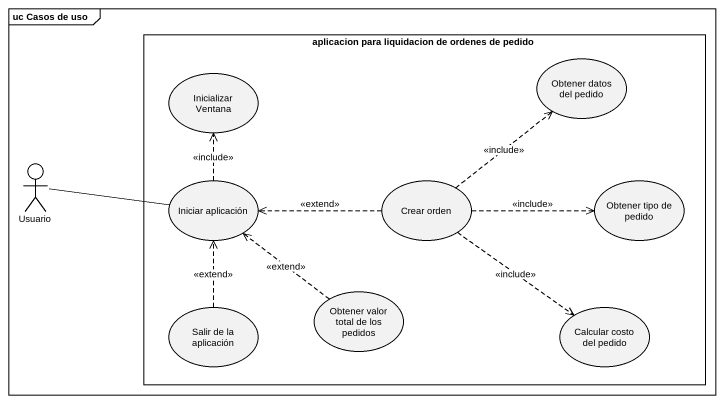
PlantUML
@startuml
mainframe uc Casos de uso
rectangle "aplicacion para liquidacion de ordenes de pedido" as aplicacion_para_liquidacion {
  usecase "Inicializar Ventana" as Inicializar_Ventana
  usecase "Obtener datos del pedido" as Obtener_datos_del_pedido
  usecase "Iniciar aplicación" as Iniciar_aplicación
  usecase "Crear orden" as Crear_orden
  usecase "Obtener tipo de pedido" as Obtener_tipo_de_pedido
  usecase "Salir de la aplicación" as Salir_de_la_aplicación
  usecase "Obtener valor total de los pedidos" as Obtener_valor_total_de_los
  usecase "Calcular costo del pedido" as Calcular_costo_del_pedido
}
actor Usuario
Usuario -right- Iniciar_aplicación
Iniciar_aplicación .up.> Inicializar_Ventana : <<include>>
Crear_orden .up.> Obtener_datos_del_pedido : <<include>>
Crear_orden .left.> Iniciar_aplicación : <<extend>>
Crear_orden .right.> Obtener_tipo_de_pedido : <<include>>
Crear_orden ..> Calcular_costo_del_pedido : <<include>>
Salir_de_la_aplicación .up.> Iniciar_aplicación : <<extend>>
Obtener_valor_total_de_los .up.> Iniciar_aplicación : <<extend>>
@enduml
